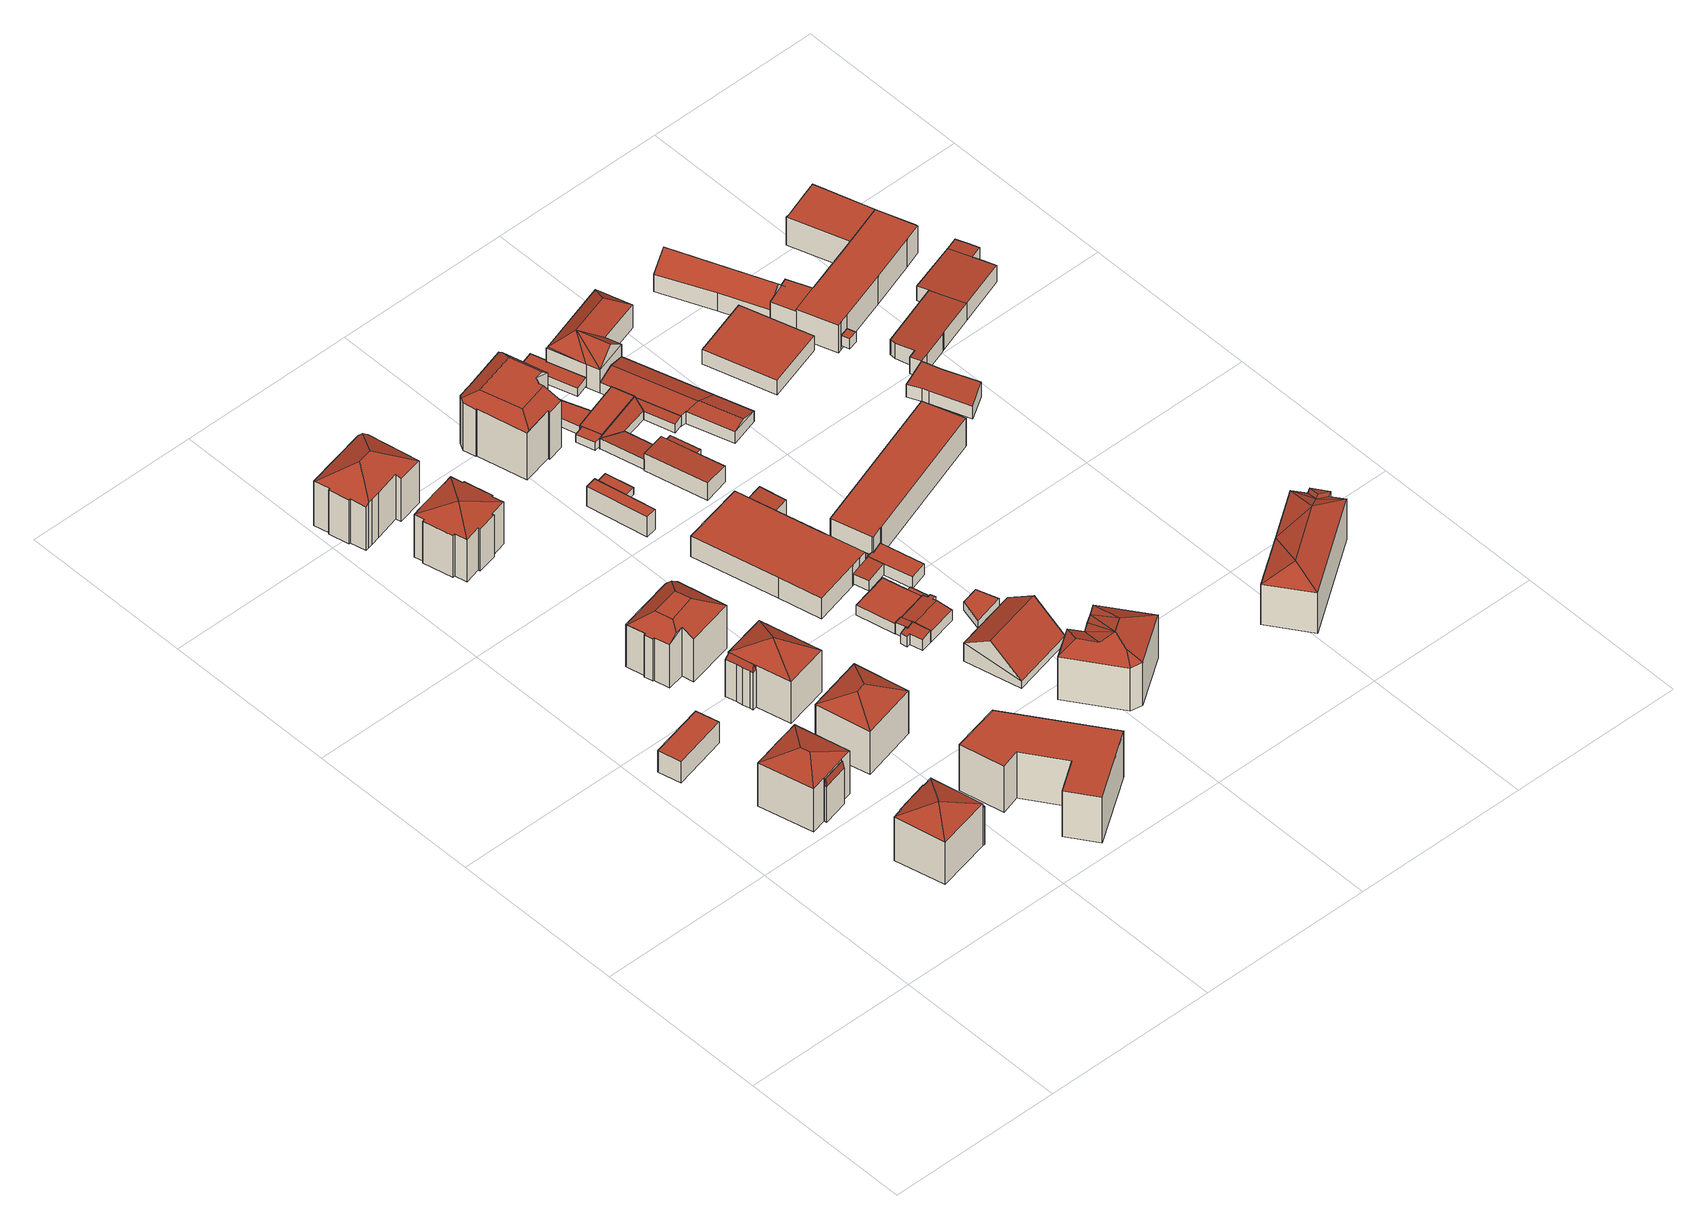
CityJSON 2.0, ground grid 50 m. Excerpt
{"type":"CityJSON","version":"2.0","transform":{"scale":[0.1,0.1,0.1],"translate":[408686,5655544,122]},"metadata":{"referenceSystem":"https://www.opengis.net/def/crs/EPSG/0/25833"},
"CityObjects":{
"building1":{"type":"Building","attributes":{"Dachtyp_tdc":"tdcPolyFlatRoof","Gemeindeschluessel":14612000,"Dachneigung":0,"QualitaetDacherkennung":39,"Geometrietyp2DReferenz":"3000","measuredHeight":6.95,"function":"31001_9998","roofType":"1000"},"geometry":[{"type":"Solid","lod":"2","boundaries":[[[[0,1,2,3]],[[1,4,5,2]],[[4,6,7,5]],[[6,0,3,7]],[[6,4,1,0]],[[3,2,5,7]]]],"semantics":{"surfaces":[{"type":"WallSurface"},{"type":"RoofSurface"},{"type":"GroundSurface"}],"values":[[0,0,0,0,1,2]]}}]},
"building2":{"type":"Building","attributes":{"Gemeindeschluessel":14612000,"Geometrietyp2DReferenz":"3000","function":"31001_9998","roofType":"9999"},"children":["building2-1","building2-2","building2-3"]},
"building2-1":{"type":"BuildingPart","attributes":{"Dachtyp_tdc":"tdcFreeFormRoof","Dachneigung":63.78,"QualitaetDacherkennung":25,"Geometrietyp2DReferenz":"3000","measuredHeight":13.05,"roofType":"5000"},"parents":["building2"],"geometry":[{"type":"MultiSurface","lod":"2","boundaries":[[[8,9,10,11]],[[9,12,13,10]],[[12,14,15,13]],[[16,14,12]],[[17,16,12,9]],[[17,9,8]],[[16,17,8,14]],[[11,10,13,15]]],"semantics":{"surfaces":[{"type":"WallSurface"},{"type":"RoofSurface"},{"type":"GroundSurface"}],"values":[0,0,0,1,1,1,1,2]}}]},
"building2-2":{"type":"BuildingPart","attributes":{"Dachtyp_tdc":"tdcFreeFormRoof","Dachneigung":18.36,"QualitaetDacherkennung":54,"Geometrietyp2DReferenz":"3000","measuredHeight":16.85,"roofType":"5000"},"parents":["building2"],"geometry":[{"type":"MultiSurface","lod":"2","boundaries":[[[18,15,14]],[[18,19,20,15]],[[19,21,22,20]],[[21,23,24,22]],[[23,25,24]],[[26,27,28,29]],[[27,30,31,28]],[[30,32,33,31]],[[32,34,11,33]],[[34,8,11]],[[30,27,26,23,21,35]],[[21,19,36,35]],[[19,18,34,32,36]],[[32,30,35,36]],[[15,20,22,24,29,28,31,33,11]]],"semantics":{"surfaces":[{"type":"WallSurface"},{"type":"RoofSurface"},{"type":"GroundSurface"}],"values":[0,0,0,0,0,0,0,0,0,0,1,1,1,1,2]}}]},
"building2-3":{"type":"BuildingPart","attributes":{"Dachtyp_tdc":"tdcFreeFormRoof","Dachneigung":80.46,"QualitaetDacherkennung":20,"Geometrietyp2DReferenz":"3000","measuredHeight":14.22,"roofType":"5000"},"parents":["building2"],"geometry":[{"type":"MultiSurface","lod":"2","boundaries":[[[37,38,39,40]],[[38,41,29,39]],[[41,42,29]],[[25,37,40,24]],[[42,41,38,43]],[[38,37,44,43]],[[37,25,44]],[[25,42,43,44]],[[40,39,29,24]]],"semantics":{"surfaces":[{"type":"WallSurface"},{"type":"RoofSurface"},{"type":"GroundSurface"}],"values":[0,0,0,0,1,1,1,1,2]}}]},
"building3":{"type":"Building","attributes":{"Gemeindeschluessel":14612000,"Geometrietyp2DReferenz":"3000","function":"31001_9998","roofType":"9999"},"children":["building3-1","building3-2"]},
"building3-1":{"type":"BuildingPart","attributes":{"Dachtyp_tdc":"tdcTentRoof","Dachneigung":21.28,"QualitaetDacherkennung":52,"Geometrietyp2DReferenz":"3000","measuredHeight":17.31,"roofType":"3500"},"parents":["building3"],"geometry":[{"type":"MultiSurface","lod":"2","boundaries":[[[45,46,47,48]],[[46,49,50,47]],[[49,51,52,50]],[[51,53,54,52]],[[53,55,56,54]],[[55,57,58,56]],[[57,59,60,61,58]],[[62,45,48,63,64]],[[45,62,65]],[[46,45,65]],[[57,55,53,51,49,46,65]],[[62,59,57,65]],[[48,47,50,52,54,56,58,61,63]]],"semantics":{"surfaces":[{"type":"WallSurface"},{"type":"RoofSurface"},{"type":"GroundSurface"}],"values":[0,0,0,0,0,0,0,0,1,1,1,1,2]}}]},
"building3-2":{"type":"BuildingPart","attributes":{"Dachtyp_tdc":"tdcFreeFormRoof","Dachneigung":69.74,"QualitaetDacherkennung":25,"Geometrietyp2DReferenz":"3000","measuredHeight":13.39,"roofType":"5000"},"parents":["building3"],"geometry":[{"type":"MultiSurface","lod":"2","boundaries":[[[60,66,67,61]],[[66,68,69,67]],[[68,64,63,69]],[[70,64,68]],[[71,70,68,66]],[[71,66,60]],[[70,71,60,64]],[[61,67,69,63]]],"semantics":{"surfaces":[{"type":"WallSurface"},{"type":"RoofSurface"},{"type":"GroundSurface"}],"values":[0,0,0,1,1,1,1,2]}}]},
"building4":{"type":"Building","attributes":{"Dachtyp_tdc":"tdcHipRoof","Gemeindeschluessel":14612000,"Dachneigung":21.81,"QualitaetDacherkennung":53,"Geometrietyp2DReferenz":"3000","measuredHeight":17.49,"function":"31001_9998","roofType":"3200"},"geometry":[{"type":"Solid","lod":"2","boundaries":[[[[72,73,74,75]],[[73,76,77,74]],[[76,78,79,77]],[[78,72,75,79]],[[76,73,80]],[[72,78,81]],[[73,72,81,80]],[[78,76,80,81]],[[75,74,77,79]]]],"semantics":{"surfaces":[{"type":"WallSurface"},{"type":"RoofSurface"},{"type":"GroundSurface"}],"values":[[0,0,0,0,1,1,1,1,2]]}}]},
"building5":{"type":"Building","attributes":{"Dachtyp_tdc":"tdcFreeFormRoof","Gemeindeschluessel":14612000,"Dachneigung":34.41,"QualitaetDacherkennung":47,"Geometrietyp2DReferenz":"3000","measuredHeight":17.8,"function":"31001_9998","roofType":"5000"},"geometry":[{"type":"Solid","lod":"2","boundaries":[[[[82,83,84,85]],[[83,86,87,84]],[[86,88,89,87]],[[88,90,91,89]],[[90,92,93,91]],[[92,94,95,93]],[[94,96,97,95]],[[96,98,99,97]],[[98,100,101,99]],[[100,102,103,101]],[[102,82,85,103]],[[98,96,94,104,105,106,107,102,100]],[[108,109,83,82,107,106]],[[88,86,109,108,110]],[[88,110,105,104,92,90]],[[105,110,108,106]],[[86,83,109]],[[94,92,104]],[[82,102,107]],[[85,84,87,89,91,93,95,97,99,101,103]]]],"semantics":{"surfaces":[{"type":"WallSurface"},{"type":"RoofSurface"},{"type":"GroundSurface"}],"values":[[0,0,0,0,0,0,0,0,0,0,0,1,1,1,1,1,0,0,0,2]]}}]},
"building6":{"type":"Building","attributes":{"Gemeindeschluessel":14612000,"Geometrietyp2DReferenz":"3000","function":"31001_9998","roofType":"9999"},"children":["building6-1","building6-2"]},
"building6-1":{"type":"BuildingPart","attributes":{"Dachtyp_tdc":"tdcTentRoof","Dachneigung":33.31,"QualitaetDacherkennung":48,"Geometrietyp2DReferenz":"3000","measuredHeight":18.09,"roofType":"3500"},"parents":["building6"],"geometry":[{"type":"MultiSurface","lod":"2","boundaries":[[[111,112,113,114]],[[112,115,116,113]],[[115,117,118,119,116]],[[120,111,114,121,122]],[[111,120,123]],[[124,111,123]],[[115,124,123]],[[120,117,115,123]],[[112,124,115]],[[111,124,112]],[[114,113,116,119,121]]],"semantics":{"surfaces":[{"type":"WallSurface"},{"type":"RoofSurface"},{"type":"GroundSurface"}],"values":[0,0,0,0,1,1,1,1,0,0,2]}}]},
"building6-2":{"type":"BuildingPart","attributes":{"Dachtyp_tdc":"tdcFreeFormRoof","Dachneigung":73.8,"QualitaetDacherkennung":50,"Geometrietyp2DReferenz":"3000","measuredHeight":14.42,"roofType":"5000"},"parents":["building6"],"geometry":[{"type":"MultiSurface","lod":"2","boundaries":[[[125,126,127,128]],[[126,129,130,127]],[[129,131,132,130]],[[131,122,121,132]],[[118,133,134,119]],[[133,125,128,134]],[[122,131,135]],[[131,129,126,125,133,136,135]],[[133,118,136]],[[118,122,135,136]],[[128,127,130,132,121,119,134]]],"semantics":{"surfaces":[{"type":"WallSurface"},{"type":"RoofSurface"},{"type":"GroundSurface"}],"values":[0,0,0,0,0,0,1,1,1,1,2]}}]},
"building7":{"type":"Building","attributes":{"Dachtyp_tdc":"tdcPolyFlatRoof","Gemeindeschluessel":14612000,"Dachneigung":0,"QualitaetDacherkennung":62,"Geometrietyp2DReferenz":"3000","measuredHeight":15.2,"function":"31001_9998","roofType":"1000"},"geometry":[{"type":"Solid","lod":"2","boundaries":[[[[137,138,139,140]],[[138,141,142,139]],[[141,143,144,142]],[[143,145,146,144]],[[145,147,148,146]],[[147,149,150,148]],[[149,151,152,150]],[[151,137,140,152]],[[151,149,147,145,143,141,138,137]],[[140,139,142,144,146,148,150,152]]]],"semantics":{"surfaces":[{"type":"WallSurface"},{"type":"RoofSurface"},{"type":"GroundSurface"}],"values":[[0,0,0,0,0,0,0,0,1,2]]}}]},
"building8":{"type":"Building","attributes":{"Dachtyp_tdc":"tdcFreeFormRoof","Gemeindeschluessel":14612000,"Dachneigung":27.76,"QualitaetDacherkennung":61,"Geometrietyp2DReferenz":"3000","measuredHeight":18.8,"function":"31001_9998","roofType":"5000"},"geometry":[{"type":"Solid","lod":"2","boundaries":[[[[153,154,155,156]],[[154,157,158,155]],[[157,159,160,158]],[[159,161,162,160]],[[161,163,164,162]],[[163,165,166,164]],[[165,167,168,166]],[[167,169,170,168]],[[169,171,172,170]],[[171,173,174,172]],[[173,175,176,174]],[[175,177,178,176]],[[177,179,180,178]],[[179,181,182,180]],[[181,153,156,182]],[[165,163,161,183,184]],[[181,179,177,175,185,186,154,153]],[[184,183,159,157,186,185]],[[169,167,165,184,185,175,173,171]],[[157,154,186]],[[161,159,183]],[[156,155,158,160,162,164,166,168,170,172,174,176,178,180,182]]]],"semantics":{"surfaces":[{"type":"WallSurface"},{"type":"RoofSurface"},{"type":"GroundSurface"}],"values":[[0,0,0,0,0,0,0,0,0,0,0,0,0,0,0,1,1,1,1,0,0,2]]}}]},
"building9":{"type":"Building","attributes":{"Gemeindeschluessel":14612000,"Geometrietyp2DReferenz":"3000","function":"31001_9998","roofType":"9999"},"children":["building9-1","building9-2"]},
"building9-1":{"type":"BuildingPart","attributes":{"Dachtyp_tdc":"tdcTentRoof","Dachneigung":17.32,"QualitaetDacherkennung":86,"Geometrietyp2DReferenz":"3000","measuredHeight":16.41,"roofType":"3500"},"parents":["building9"],"geometry":[{"type":"MultiSurface","lod":"2","boundaries":[[[187,188,189,190]],[[188,191,192,189]],[[191,193,194,192]],[[193,195,196,194]],[[195,197,198,196]],[[197,199,200,198]],[[199,201,202,200]],[[201,203,204,202]],[[203,205,206,204]],[[205,207,208,206]],[[207,209,210,208]],[[209,211,212,210]],[[211,213,214,212]],[[213,215,216,214]],[[215,217,218,216]],[[217,219,220,218]],[[219,221,222,223,220]],[[187,190,224]],[[199,197,195,193,191,188,225]],[[209,207,205,203,201,199,225]],[[219,217,215,213,211,209,225]],[[188,187,221,219,225]],[[189,192,194,196,198,200,202,204,206,208,210,212,214,216,218,220,223,190]]],"semantics":{"surfaces":[{"type":"WallSurface"},{"type":"RoofSurface"},{"type":"GroundSurface"}],"values":[0,0,0,0,0,0,0,0,0,0,0,0,0,0,0,0,0,0,1,1,1,1,2]}}]},
"building9-2":{"type":"BuildingPart","attributes":{"Dachtyp_tdc":"tdcPolyFlatRoof","Dachneigung":0,"QualitaetDacherkennung":4,"Geometrietyp2DReferenz":"3000","measuredHeight":12.7,"roofType":"1000"},"parents":["building9"],"geometry":[{"type":"MultiSurface","lod":"2","boundaries":[[[226,227,228,229]],[[227,224,190,228]],[[222,226,229,223]],[[222,224,227,226]],[[229,228,190,223]]],"semantics":{"surfaces":[{"type":"WallSurface"},{"type":"RoofSurface"},{"type":"GroundSurface"}],"values":[0,0,0,1,2]}}]},
"building10":{"type":"Building","attributes":{"Dachtyp_tdc":"tdcPolyFlatRoof","Gemeindeschluessel":14612000,"Dachneigung":10.37,"QualitaetDacherkennung":50,"Geometrietyp2DReferenz":"3000","measuredHeight":4.1,"function":"31001_9998","roofType":"2100"},"geometry":[{"type":"Solid","lod":"2","boundaries":[[[[230,231,232,233]],[[231,234,235,232]],[[234,236,237,235]],[[236,238,239,237]],[[238,240,241,239]],[[240,242,243,241]],[[242,244,245,243]],[[244,230,233,245]],[[244,242,240,238,236,234,231,230]],[[233,232,235,237,239,241,243,245]]]],"semantics":{"surfaces":[{"type":"WallSurface"},{"type":"RoofSurface"},{"type":"GroundSurface"}],"values":[[0,0,0,0,0,0,0,0,1,2]]}}]},
"building11":{"type":"Building","attributes":{"Dachtyp_tdc":"tdcPolyFlatRoof","Gemeindeschluessel":14612000,"Dachneigung":0,"QualitaetDacherkennung":2,"Geometrietyp2DReferenz":"3000","measuredHeight":6.57,"function":"31001_9998","roofType":"1000"},"geometry":[{"type":"Solid","lod":"2","boundaries":[[[[246,247,248,249]],[[247,250,251,248]],[[250,252,253,251]],[[252,246,249,253]],[[252,250,247,246]],[[249,248,251,253]]]],"semantics":{"surfaces":[{"type":"WallSurface"},{"type":"RoofSurface"},{"type":"GroundSurface"}],"values":[[0,0,0,0,1,2]]}}]},
"building12":{"type":"Building","attributes":{"Gemeindeschluessel":14612000,"Geometrietyp2DReferenz":"3000","function":"31001_9998","roofType":"9999"},"children":["building12-1","building12-2"]},
"building12-1":{"type":"BuildingPart","attributes":{"Dachtyp_tdc":"tdcPolyFlatRoof","Dachneigung":3,"QualitaetDacherkennung":71,"Geometrietyp2DReferenz":"3000","measuredHeight":3.88,"roofType":"2100"},"parents":["building12"],"geometry":[{"type":"MultiSurface","lod":"2","boundaries":[[[254,255,239,241]],[[255,256,237,239]],[[256,257,258,237]],[[257,259,260,261,258]],[[257,256,255,254,262,259]],[[261,241,239,237,258]]],"semantics":{"surfaces":[{"type":"WallSurface"},{"type":"RoofSurface"},{"type":"GroundSurface"}],"values":[0,0,0,0,1,2]}}]},
"building12-2":{"type":"BuildingPart","attributes":{"Dachtyp_tdc":"tdcGableRoof","Dachneigung":10.23,"QualitaetDacherkennung":76,"Geometrietyp2DReferenz":"3000","measuredHeight":4.26,"roofType":"3100"},"parents":["building12"],"geometry":[{"type":"MultiSurface","lod":"2","boundaries":[[[263,240,254,241,264]],[[260,265,266,261]],[[265,267,268,266]],[[267,269,270,268]],[[269,271,272,270]],[[271,273,274,272]],[[273,275,276,274]],[[275,277,278,276]],[[277,279,243,278]],[[279,263,264,243]],[[275,273,271,269,267,265,260,262,240,263]],[[263,279,277,275]],[[264,241,261,266,268,270,272,274,276,278,243]]],"semantics":{"surfaces":[{"type":"WallSurface"},{"type":"RoofSurface"},{"type":"GroundSurface"}],"values":[0,0,0,0,0,0,0,0,0,0,1,1,2]}}]},
"building13":{"type":"Building","attributes":{"Gemeindeschluessel":14612000,"Geometrietyp2DReferenz":"3000","function":"31001_9998","roofType":"9999"},"children":["building13-1","building13-2"]},
"building13-1":{"type":"BuildingPart","attributes":{"Dachtyp_tdc":"tdcFreeFormRoof","Dachneigung":60.36,"QualitaetDacherkennung":41,"Geometrietyp2DReferenz":"3000","measuredHeight":3.94,"roofType":"5000"},"parents":["building13"],"geometry":[{"type":"MultiSurface","lod":"2","boundaries":[[[280,281,282,283]],[[281,284,285,282]],[[284,286,287,285]],[[286,288,289,287]],[[290,280,283,291]],[[292,284,281]],[[293,292,281,280]],[[293,280,290]],[[290,288,294,284,292,293]],[[284,294,286]],[[286,294,288]],[[283,282,285,287,289,291]]],"semantics":{"surfaces":[{"type":"WallSurface"},{"type":"RoofSurface"},{"type":"GroundSurface"}],"values":[0,0,0,0,0,1,1,1,1,0,0,2]}}]},
"building13-2":{"type":"BuildingPart","attributes":{"Dachtyp_tdc":"tdcPolyFlatRoof","Dachneigung":0,"QualitaetDacherkennung":65,"Geometrietyp2DReferenz":"3000","measuredHeight":3.19,"roofType":"1000"},"parents":["building13"],"geometry":[{"type":"MultiSurface","lod":"2","boundaries":[[[295,296,290,291,297]],[[298,299,300,289,288]],[[299,301,302,300]],[[301,295,297,302]],[[301,299,298,296,295]],[[297,291,289,300,302]]],"semantics":{"surfaces":[{"type":"WallSurface"},{"type":"RoofSurface"},{"type":"GroundSurface"}],"values":[0,0,0,0,1,2]}}]},
"building14":{"type":"Building","attributes":{"Dachtyp_tdc":"tdcPolyFlatRoof","Gemeindeschluessel":14612000,"Dachneigung":3.07,"QualitaetDacherkennung":88,"Geometrietyp2DReferenz":"3000","measuredHeight":2.27,"function":"31001_9998","roofType":"2100"},"geometry":[{"type":"Solid","lod":"2","boundaries":[[[[303,304,305,306]],[[304,307,308,305]],[[307,309,310,308]],[[309,303,306,310]],[[309,307,304,303]],[[306,305,308,310]]]],"semantics":{"surfaces":[{"type":"WallSurface"},{"type":"RoofSurface"},{"type":"GroundSurface"}],"values":[[0,0,0,0,1,2]]}}]},
"building15":{"type":"Building","attributes":{"Gemeindeschluessel":14612000,"Geometrietyp2DReferenz":"3000","function":"31001_2000","roofType":"9999"},"children":["building15-1","building15-2"]},
"building15-1":{"type":"BuildingPart","attributes":{"Dachtyp_tdc":"tdcPolyFlatRoof","Dachneigung":0,"QualitaetDacherkennung":41,"Geometrietyp2DReferenz":"3000","measuredHeight":6.81,"roofType":"1000"},"parents":["building15"],"geometry":[{"type":"MultiSurface","lod":"2","boundaries":[[[311,312,313,314]],[[312,315,316,313]],[[315,317,318,316]],[[317,319,320,321,318]],[[322,323,324,325,326]],[[323,327,328,324]],[[327,329,330,328]],[[329,311,314,330]],[[329,327,323,322,319,317,315,312,311]],[[314,313,316,318,321,325,324,328,330]]],"semantics":{"surfaces":[{"type":"WallSurface"},{"type":"RoofSurface"},{"type":"GroundSurface"}],"values":[0,0,0,0,0,0,0,0,1,2]}}]},
"building15-2":{"type":"BuildingPart","attributes":{"Dachtyp_tdc":"tdcPolyFlatRoof","Dachneigung":0,"QualitaetDacherkennung":66,"Geometrietyp2DReferenz":"3000","measuredHeight":3.45,"roofType":"1000"},"parents":["building15"],"geometry":[{"type":"MultiSurface","lod":"2","boundaries":[[[331,332,333,334]],[[332,335,336,333]],[[335,337,338,336]],[[337,326,325,338]],[[320,331,334,321]],[[320,326,337,335,332,331]],[[334,333,336,338,325,321]]],"semantics":{"surfaces":[{"type":"WallSurface"},{"type":"RoofSurface"},{"type":"GroundSurface"}],"values":[0,0,0,0,0,1,2]}}]},
"building16":{"type":"Building","attributes":{"Dachtyp_tdc":"tdcGableRoof","Gemeindeschluessel":14612000,"Dachneigung":43.21,"QualitaetDacherkennung":5,"Geometrietyp2DReferenz":"3000","measuredHeight":10.76,"function":"31001_9998","roofType":"3100"},"geometry":[{"type":"Solid","lod":"2","boundaries":[[[[339,340,341,342]],[[340,343,344,341]],[[343,345,346,344]],[[345,339,342,346]],[[343,340,347]],[[339,345,348]],[[340,339,348,347]],[[345,343,347,348]],[[342,341,344,346]]]],"semantics":{"surfaces":[{"type":"WallSurface"},{"type":"RoofSurface"},{"type":"GroundSurface"}],"values":[[0,0,0,0,0,0,1,1,2]]}}]},
"building17":{"type":"Building","attributes":{"Dachtyp_tdc":"tdcFreeFormRoof","Gemeindeschluessel":14612000,"Dachneigung":23.75,"QualitaetDacherkennung":24,"Geometrietyp2DReferenz":"3000","measuredHeight":17.68,"function":"31001_9998","roofType":"5000"},"geometry":[{"type":"Solid","lod":"2","boundaries":[[[[349,350,351,352]],[[350,353,354,351]],[[353,355,356,354]],[[355,357,358,356]],[[357,359,360,358]],[[359,361,362,360]],[[361,363,364,362]],[[363,365,366,364]],[[365,349,352,366]],[[367,365,363]],[[361,367,363]],[[361,368,367]],[[359,368,361]],[[357,368,359]],[[368,357,369]],[[370,369,357,355]],[[370,355,353]],[[371,368,369,370,353,350]],[[371,350,349]],[[367,368,371,349,365]],[[352,351,354,356,358,360,362,364,366]]]],"semantics":{"surfaces":[{"type":"WallSurface"},{"type":"RoofSurface"},{"type":"GroundSurface"}],"values":[[0,0,0,0,0,0,0,0,0,1,1,1,1,1,1,1,1,1,1,1,2]]}}]},
"building18":{"type":"Building","attributes":{"Dachtyp_tdc":"tdcFreeFormRoof","Gemeindeschluessel":14612000,"Dachneigung":0.085,"QualitaetDacherkennung":38,"Geometrietyp2DReferenz":"3000","measuredHeight":17.8,"function":"31001_9998","roofType":"5000"},"geometry":[{"type":"Solid","lod":"2","boundaries":[[[[372,373,374,375]],[[373,376,377,374]],[[376,378,379,377]],[[378,380,381,379]],[[380,382,383,381]],[[382,384,385,383]],[[384,386,387,385]],[[386,388,389,387]],[[388,390,391,389]],[[390,392,393,391]],[[392,394,395,393]],[[394,396,397,395]],[[396,398,399,397]],[[398,400,401,399]],[[400,372,375,401]],[[380,378,402,403,404,382]],[[404,403,405,406,390,388,386,384]],[[400,398,396,394,392,406,405,407,408]],[[409,372,408,407]],[[376,373,409,407,405,403,402]],[[373,372,409]],[[378,376,402]],[[384,382,404]],[[372,400,408]],[[392,390,406]],[[375,374,377,379,381,383,385,387,389,391,393,395,397,399,401]]]],"semantics":{"surfaces":[{"type":"WallSurface"},{"type":"RoofSurface"},{"type":"GroundSurface"}],"values":[[0,0,0,0,0,0,0,0,0,0,0,0,0,0,0,1,1,1,1,1,0,0,0,0,0,2]]}}]},
"building19":{"type":"Building","attributes":{"Gemeindeschluessel":14612000,"Geometrietyp2DReferenz":"3000","function":"31001_9998","roofType":"9999"},"children":["building19-1","building19-2"]},
"building19-1":{"type":"BuildingPart","attributes":{"Dachtyp_tdc":"tdcPolyFlatRoof","Dachneigung":0,"QualitaetDacherkennung":73,"Geometrietyp2DReferenz":"3000","measuredHeight":3.76,"roofType":"1000"},"parents":["building19"],"geometry":[{"type":"MultiSurface","lod":"2","boundaries":[[[410,411,412,413]],[[411,414,415,416,412]],[[417,418,419,420,421]],[[418,422,423,419]],[[422,424,425,423]],[[424,426,427,425]],[[426,428,429,427]],[[428,410,413,429]],[[428,426,424,422,418,417,414,411,410]],[[413,412,416,420,419,423,425,427,429]]],"semantics":{"surfaces":[{"type":"WallSurface"},{"type":"RoofSurface"},{"type":"GroundSurface"}],"values":[0,0,0,0,0,0,0,0,1,2]}}]},
"building19-2":{"type":"BuildingPart","attributes":{"Dachtyp_tdc":"tdcPolyFlatRoof","Dachneigung":4.53,"QualitaetDacherkennung":80,"Geometrietyp2DReferenz":"3000","measuredHeight":3.69,"roofType":"2100"},"parents":["building19"],"geometry":[{"type":"MultiSurface","lod":"2","boundaries":[[[430,431,432,433]],[[431,421,420,432]],[[415,434,412,416]],[[434,435,436,412]],[[435,437,438,436]],[[437,430,433,438]],[[437,435,434,415,421,431,430]],[[433,432,420,416,412,436,438]]],"semantics":{"surfaces":[{"type":"WallSurface"},{"type":"RoofSurface"},{"type":"GroundSurface"}],"values":[0,0,0,0,0,0,1,2]}}]},
"building20":{"type":"Building","attributes":{"Dachtyp_tdc":"tdcPolyFlatRoof","Gemeindeschluessel":14612000,"Dachneigung":0,"QualitaetDacherkennung":70,"Geometrietyp2DReferenz":"3000","measuredHeight":2.62,"function":"31001_9998","roofType":"1000"},"geometry":[{"type":"Solid","lod":"2","boundaries":[[[[439,440,441,442]],[[440,443,444,441]],[[443,445,446,444]],[[445,439,442,446]],[[445,443,440,439]],[[442,441,444,446]]]],"semantics":{"surfaces":[{"type":"WallSurface"},{"type":"RoofSurface"},{"type":"GroundSurface"}],"values":[[0,0,0,0,1,2]]}}]},
"building21":{"type":"Building","attributes":{"Dachtyp_tdc":"tdcPolyFlatRoof","Gemeindeschluessel":14612000,"Dachneigung":3.04,"QualitaetDacherkennung":77,"Geometrietyp2DReferenz":"3000","measuredHeight":5.15,"function":"31001_2000","roofType":"2100"},"geometry":[{"type":"Solid","lod":"2","boundaries":[[[[447,448,449,450]],[[448,451,452,449]],[[451,453,454,452]],[[453,447,450,454]],[[453,451,448,447]],[[450,449,452,454]]]],"semantics":{"surfaces":[{"type":"WallSurface"},{"type":"RoofSurface"},{"type":"GroundSurface"}],"values":[[0,0,0,0,1,2]]}}]},
"building22":{"type":"Building","attributes":{"Dachtyp_tdc":"tdcPolyFlatRoof","Gemeindeschluessel":14612000,"Dachneigung":0,"QualitaetDacherkennung":80,"Geometrietyp2DReferenz":"3000","measuredHeight":2.57,"function":"31001_2000","roofType":"1000"},"geometry":[{"type":"Solid","lod":"2","boundaries":[[[[455,456,457,458]],[[456,459,460,457]],[[459,461,462,460]],[[461,463,464,462]],[[463,455,458,464]],[[463,461,459,456,455]],[[458,457,460,462,464]]]],"semantics":{"surfaces":[{"type":"WallSurface"},{"type":"RoofSurface"},{"type":"GroundSurface"}],"values":[[0,0,0,0,0,1,2]]}}]},
"building23":{"type":"Building","attributes":{"Dachtyp_tdc":"tdcPolyFlatRoof","Gemeindeschluessel":14612000,"Dachneigung":7.17,"QualitaetDacherkennung":84,"Geometrietyp2DReferenz":"3000","measuredHeight":3.4,"function":"31001_2000","roofType":"2100"},"geometry":[{"type":"Solid","lod":"2","boundaries":[[[[465,466,467,468]],[[466,469,470,467]],[[469,471,472,470]],[[471,465,468,472]],[[471,469,466,465]],[[468,467,470,472]]]],"semantics":{"surfaces":[{"type":"WallSurface"},{"type":"RoofSurface"},{"type":"GroundSurface"}],"values":[[0,0,0,0,1,2]]}}]},
"building24":{"type":"Building","attributes":{"Gemeindeschluessel":14612000,"Geometrietyp2DReferenz":"3000","function":"31001_2000","roofType":"9999"},"children":["building24-1","building24-2"]},
"building24-1":{"type":"BuildingPart","attributes":{"Dachtyp_tdc":"tdcPolyFlatRoof","Dachneigung":3.48,"QualitaetDacherkennung":75,"Geometrietyp2DReferenz":"3000","measuredHeight":2.55,"roofType":"2100"},"parents":["building24"],"geometry":[{"type":"MultiSurface","lod":"2","boundaries":[[[473,474,475,476]],[[477,478,479,480]],[[478,473,476,479]],[[478,477,474,473]],[[476,475,480,479]]],"semantics":{"surfaces":[{"type":"WallSurface"},{"type":"RoofSurface"},{"type":"GroundSurface"}],"values":[0,0,0,1,2]}}]},
"building24-2":{"type":"BuildingPart","attributes":{"Dachtyp_tdc":"tdcPolyFlatRoof","Dachneigung":3.14,"QualitaetDacherkennung":87,"Geometrietyp2DReferenz":"3000","measuredHeight":5.71,"roofType":"2100"},"parents":["building24"],"geometry":[{"type":"MultiSurface","lod":"2","boundaries":[[[481,482,483,484]],[[482,485,486,483]],[[485,487,488,486]],[[487,489,477,480,488]],[[490,481,484,475,474]],[[490,489,487,485,482,481]],[[484,483,486,488,480,475]]],"semantics":{"surfaces":[{"type":"WallSurface"},{"type":"RoofSurface"},{"type":"GroundSurface"}],"values":[0,0,0,0,0,1,2]}}]},
"building25":{"type":"Building","attributes":{"Dachtyp_tdc":"tdcPolyFlatRoof","Gemeindeschluessel":14612000,"Dachneigung":0,"QualitaetDacherkennung":45,"Geometrietyp2DReferenz":"3000","measuredHeight":2.76,"function":"31001_2000","roofType":"1000"},"geometry":[{"type":"Solid","lod":"2","boundaries":[[[[491,492,493,494]],[[492,495,496,493]],[[495,497,498,496]],[[497,499,500,498]],[[499,501,502,500]],[[501,491,494,502]],[[501,499,497,495,492,491]],[[494,493,496,498,500,502]]]],"semantics":{"surfaces":[{"type":"WallSurface"},{"type":"RoofSurface"},{"type":"GroundSurface"}],"values":[[0,0,0,0,0,0,1,2]]}}]},
"building26":{"type":"Building","attributes":{"Dachtyp_tdc":"tdcPolyFlatRoof","Gemeindeschluessel":14612000,"Dachneigung":6.02,"QualitaetDacherkennung":73,"Geometrietyp2DReferenz":"3000","measuredHeight":3.3,"function":"31001_2000","roofType":"2100"},"geometry":[{"type":"Solid","lod":"2","boundaries":[[[[503,504,505,506]],[[504,507,508,505]],[[507,509,510,508]],[[509,511,512,510]],[[511,503,506,512]],[[511,509,507,504,503]],[[506,505,508,510,512]]]],"semantics":{"surfaces":[{"type":"WallSurface"},{"type":"RoofSurface"},{"type":"GroundSurface"}],"values":[[0,0,0,0,0,1,2]]}}]},
"building27":{"type":"Building","attributes":{"Dachtyp_tdc":"tdcPolyFlatRoof","Gemeindeschluessel":14612000,"Dachneigung":0,"QualitaetDacherkennung":85,"Geometrietyp2DReferenz":"3000","measuredHeight":3.33,"function":"31001_2000","roofType":"1000"},"geometry":[{"type":"Solid","lod":"2","boundaries":[[[[513,514,515,505]],[[514,516,517,515]],[[516,518,519,517]],[[518,520,521,519]],[[520,522,508,521]],[[522,513,505,508]],[[522,520,518,516,514,513]],[[505,515,517,519,521,508]]]],"semantics":{"surfaces":[{"type":"WallSurface"},{"type":"RoofSurface"},{"type":"GroundSurface"}],"values":[[0,0,0,0,0,0,1,2]]}}]},
"building28":{"type":"Building","attributes":{"Dachtyp_tdc":"tdcPolyFlatRoof","Gemeindeschluessel":14612000,"Dachneigung":0,"QualitaetDacherkennung":82,"Geometrietyp2DReferenz":"3000","measuredHeight":2.68,"function":"31001_2000","roofType":"1000"},"geometry":[{"type":"Solid","lod":"2","boundaries":[[[[523,524,525,526]],[[524,527,528,525]],[[527,529,530,528]],[[529,531,532,530]],[[531,533,534,532]],[[533,523,526,534]],[[533,531,529,527,524,523]],[[526,525,528,530,532,534]]]],"semantics":{"surfaces":[{"type":"WallSurface"},{"type":"RoofSurface"},{"type":"GroundSurface"}],"values":[[0,0,0,0,0,0,1,2]]}}]},
"building29":{"type":"Building","attributes":{"Dachtyp_tdc":"tdcPolyFlatRoof","Gemeindeschluessel":14612000,"Dachneigung":6.74,"QualitaetDacherkennung":83,"Geometrietyp2DReferenz":"3000","measuredHeight":3.18,"function":"31001_2000","roofType":"2100"},"geometry":[{"type":"Solid","lod":"2","boundaries":[[[[535,536,537,538]],[[536,539,510,537]],[[539,540,508,510]],[[540,535,538,508]],[[540,539,536,535]],[[538,537,510,508]]]],"semantics":{"surfaces":[{"type":"WallSurface"},{"type":"RoofSurface"},{"type":"GroundSurface"}],"values":[[0,0,0,0,1,2]]}}]},
"building30":{"type":"Building","attributes":{"Dachtyp_tdc":"tdcPolyFlatRoof","Gemeindeschluessel":14612000,"Dachneigung":0,"QualitaetDacherkennung":84,"Geometrietyp2DReferenz":"3000","measuredHeight":9.35,"function":"31001_2000","roofType":"1000"},"geometry":[{"type":"Solid","lod":"2","boundaries":[[[[541,542,543,544]],[[542,545,546,543]],[[545,547,548,546]],[[547,549,550,548]],[[549,551,552,550]],[[551,553,554,552]],[[553,555,556,554]],[[555,557,558,556]],[[557,559,560,558]],[[559,541,544,560]],[[559,557,555,553,551,549,547,545,542,541]],[[544,543,546,548,550,552,554,556,558,560]]]],"semantics":{"surfaces":[{"type":"WallSurface"},{"type":"RoofSurface"},{"type":"GroundSurface"}],"values":[[0,0,0,0,0,0,0,0,0,0,1,2]]}}]},
"building31":{"type":"Building","attributes":{"Gemeindeschluessel":14612000,"Geometrietyp2DReferenz":"3000","function":"31001_2000","roofType":"9999"},"children":["building31-1","building31-2"]},
"building31-1":{"type":"BuildingPart","attributes":{"Dachtyp_tdc":"tdcGableRoof","Dachneigung":14.57,"QualitaetDacherkennung":93,"Geometrietyp2DReferenz":"3000","measuredHeight":4.84,"roofType":"3100"},"parents":["building31"],"geometry":[{"type":"MultiSurface","lod":"2","boundaries":[[[540,561,562,563]],[[561,564,565,562]],[[564,566,567,565]],[[566,568,569,567]],[[570,535,571,572]],[[535,540,563,571]],[[573,568,566,564]],[[564,561,540,535,570,574,575,573]],[[563,562,565,567,569,576,572,571]]],"semantics":{"surfaces":[{"type":"WallSurface"},{"type":"RoofSurface"},{"type":"GroundSurface"}],"values":[0,0,0,0,0,0,1,1,2]}}]},
"building31-2":{"type":"BuildingPart","attributes":{"Dachtyp_tdc":"tdcGableRoof","Dachneigung":14.7,"QualitaetDacherkennung":96,"Geometrietyp2DReferenz":"3000","measuredHeight":4.8,"roofType":"3100"},"parents":["building31"],"geometry":[{"type":"MultiSurface","lod":"2","boundaries":[[[568,577,578,569]],[[577,579,580,578]],[[579,581,570,572,580]],[[579,577,582]],[[577,568,583,582]],[[581,579,582,583,584,575]],[[569,578,580,572,576]]],"semantics":{"surfaces":[{"type":"WallSurface"},{"type":"RoofSurface"},{"type":"GroundSurface"}],"values":[0,0,0,0,1,1,2]}}]},
"building32":{"type":"Building","attributes":{"Dachtyp_tdc":"tdcFreeFormRoof","Gemeindeschluessel":14612000,"Dachneigung":39.62,"QualitaetDacherkennung":78,"Geometrietyp2DReferenz":"3000","measuredHeight":11.96,"function":"31001_9998","roofType":"5000"},"geometry":[{"type":"Solid","lod":"2","boundaries":[[[[585,586,587,588]],[[586,589,590,587]],[[589,591,592,590]],[[591,593,594,592]],[[593,595,596,594]],[[595,597,598,596]],[[597,599,600,598]],[[599,585,588,600]],[[601,599,597]],[[602,601,597,595]],[[603,602,595,593]],[[603,593,591]],[[604,602,603,591,589]],[[604,589,586]],[[602,585,599]],[[604,585,602]],[[585,604,586]],[[601,602,599]],[[588,587,590,592,594,596,598,600]]]],"semantics":{"surfaces":[{"type":"WallSurface"},{"type":"RoofSurface"},{"type":"GroundSurface"}],"values":[[0,0,0,0,0,0,0,0,0,1,1,1,1,1,1,1,1,1,2]]}}]},
"building33":{"type":"Building","attributes":{"Dachtyp_tdc":"tdcFreeFormRoof","Gemeindeschluessel":14612000,"Dachneigung":22.22,"QualitaetDacherkennung":78,"Geometrietyp2DReferenz":"3000","measuredHeight":16.23,"function":"31001_9998","roofType":"5000"},"geometry":[{"type":"Solid","lod":"2","boundaries":[[[[605,606,607,608]],[[606,609,610,607]],[[609,611,612,610]],[[611,613,614,612]],[[613,615,616,614]],[[615,617,618,616]],[[617,619,620,618]],[[619,621,622,620]],[[621,605,608,622]],[[623,624,621,619]],[[625,619,617]],[[625,623,619]],[[623,625,609]],[[611,609,625]],[[626,625,617,615]],[[626,615,613]],[[625,626,613,611]],[[606,623,609]],[[606,624,623]],[[624,606,605]],[[624,605,621]],[[608,607,610,612,614,616,618,620,622]]]],"semantics":{"surfaces":[{"type":"WallSurface"},{"type":"RoofSurface"},{"type":"GroundSurface"}],"values":[[0,0,0,0,0,0,0,0,0,1,1,1,1,1,1,1,1,1,1,1,1,2]]}}]},
"building34":{"type":"Building","attributes":{"Dachtyp_tdc":"tdcPolyFlatRoof","Gemeindeschluessel":14612000,"Dachneigung":0,"QualitaetDacherkennung":79,"Geometrietyp2DReferenz":"3000","measuredHeight":4.82,"function":"31001_2000","roofType":"1000"},"geometry":[{"type":"Solid","lod":"2","boundaries":[[[[627,628,629,630]],[[628,631,632,629]],[[631,633,634,632]],[[633,627,630,634]],[[633,631,628,627]],[[630,629,632,634]]]],"semantics":{"surfaces":[{"type":"WallSurface"},{"type":"RoofSurface"},{"type":"GroundSurface"}],"values":[[0,0,0,0,1,2]]}}]},
"building35":{"type":"Building","attributes":{"Dachtyp_tdc":"tdcPolyFlatRoof","Gemeindeschluessel":14612000,"Dachneigung":6.36,"QualitaetDacherkennung":86,"Geometrietyp2DReferenz":"3000","measuredHeight":5.04,"function":"31001_2000","roofType":"2100"},"geometry":[{"type":"Solid","lod":"2","boundaries":[[[[635,636,637,638]],[[636,639,640,637]],[[639,641,642,640]],[[641,643,644,642]],[[643,645,646,644]],[[645,647,648,646]],[[647,635,638,648]],[[647,645,643,641,639,636,635]],[[638,637,640,642,644,646,648]]]],"semantics":{"surfaces":[{"type":"WallSurface"},{"type":"RoofSurface"},{"type":"GroundSurface"}],"values":[[0,0,0,0,0,0,0,1,2]]}}]},
"building36":{"type":"Building","attributes":{"Dachtyp_tdc":"tdcFreeFormRoof","Gemeindeschluessel":14612000,"Dachneigung":47.75,"QualitaetDacherkennung":69,"Geometrietyp2DReferenz":"3000","measuredHeight":10.79,"function":"31001_2000","roofType":"5000"},"geometry":[{"type":"Solid","lod":"2","boundaries":[[[[649,650,651,652]],[[650,653,654,651]],[[653,655,656,654]],[[655,657,658,656]],[[657,649,652,658]],[[659,653,650,660]],[[657,655,659,660,649]],[[655,653,659]],[[650,649,660]],[[652,651,654,656,658]]]],"semantics":{"surfaces":[{"type":"WallSurface"},{"type":"RoofSurface"},{"type":"GroundSurface"}],"values":[[0,0,0,0,0,1,1,0,0,2]]}}]},
"building37":{"type":"Building","attributes":{"Dachtyp_tdc":"tdcPolyFlatRoof","Gemeindeschluessel":14612000,"Dachneigung":0,"QualitaetDacherkennung":45,"Geometrietyp2DReferenz":"3000","measuredHeight":3.35,"function":"31001_2000","roofType":"1000"},"geometry":[{"type":"Solid","lod":"2","boundaries":[[[[661,662,663,664]],[[662,665,666,663]],[[665,667,668,666]],[[667,661,664,668]],[[667,665,662,661]],[[664,663,666,668]]]],"semantics":{"surfaces":[{"type":"WallSurface"},{"type":"RoofSurface"},{"type":"GroundSurface"}],"values":[[0,0,0,0,1,2]]}}]},
"building38":{"type":"Building","attributes":{"Gemeindeschluessel":14612000,"Geometrietyp2DReferenz":"3000","function":"31001_2000","roofType":"9999"},"children":["building38-1","building38-2"]},
"building38-1":{"type":"BuildingPart","attributes":{"Dachtyp_tdc":"tdcPolyFlatRoof","Dachneigung":0,"QualitaetDacherkennung":58,"Geometrietyp2DReferenz":"3000","measuredHeight":8.48,"roofType":"1000"},"parents":["building38"],"geometry":[{"type":"MultiSurface","lod":"2","boundaries":[[[669,670,671,672]],[[670,673,674,671]],[[675,669,672,676]],[[675,673,670,669]],[[672,671,674,676]]],"semantics":{"surfaces":[{"type":"WallSurface"},{"type":"RoofSurface"},{"type":"GroundSurface"}],"values":[0,0,0,1,2]}}]},
"building38-2":{"type":"BuildingPart","attributes":{"Dachtyp_tdc":"tdcPolyFlatRoof","Dachneigung":0,"QualitaetDacherkennung":82,"Geometrietyp2DReferenz":"3000","measuredHeight":9.08,"roofType":"1000"},"parents":["building38"],"geometry":[{"type":"MultiSurface","lod":"2","boundaries":[[[677,678,679,674,673]],[[678,680,681,679]],[[680,682,683,681]],[[682,684,685,683]],[[684,686,687,685]],[[686,688,689,687]],[[688,690,691,689]],[[690,692,693,691]],[[692,694,695,693]],[[694,696,697,695]],[[696,698,675,676,697]],[[696,694,692,690,688,686,684,682,680,678,677,698]],[[676,674,679,681,683,685,687,689,691,693,695,697]]],"semantics":{"surfaces":[{"type":"WallSurface"},{"type":"RoofSurface"},{"type":"GroundSurface"}],"values":[0,0,0,0,0,0,0,0,0,0,0,1,2]}}]},
"building39":{"type":"Building","attributes":{"Gemeindeschluessel":14612000,"Geometrietyp2DReferenz":"3000","function":"31001_2000","roofType":"9999"},"children":["building39-1","building39-2","building39-3"]},
"building39-1":{"type":"BuildingPart","attributes":{"Dachtyp_tdc":"tdcPolyFlatRoof","Dachneigung":3.53,"QualitaetDacherkennung":68,"Geometrietyp2DReferenz":"3000","measuredHeight":5.19,"roofType":"2100"},"parents":["building39"],"geometry":[{"type":"MultiSurface","lod":"2","boundaries":[[[699,700,701,702]],[[699,703,704,700]],[[703,705,706,704]],[[705,707,708,706]],[[705,703,699,702,707]],[[708,701,700,704,706]]],"semantics":{"surfaces":[{"type":"WallSurface"},{"type":"RoofSurface"},{"type":"GroundSurface"}],"values":[0,0,0,0,1,2]}}]},
"building39-2":{"type":"BuildingPart","attributes":{"Dachtyp_tdc":"tdcPolyFlatRoof","Dachneigung":4.58,"QualitaetDacherkennung":78,"Geometrietyp2DReferenz":"3000","measuredHeight":5.7,"roofType":"2100"},"parents":["building39"],"geometry":[{"type":"MultiSurface","lod":"2","boundaries":[[[709,710,711,712]],[[710,713,714,711]],[[715,716,717,718,719]],[[716,720,721,717]],[[720,722,723,721]],[[722,641,724,723]],[[641,725,726,724]],[[725,727,728,726]],[[727,729,730,728]],[[729,709,712,730]],[[729,727,725,641,722,720,716,715,731,713,710,709]],[[712,711,714,718,717,721,723,724,726,728,730]]],"semantics":{"surfaces":[{"type":"WallSurface"},{"type":"RoofSurface"},{"type":"GroundSurface"}],"values":[0,0,0,0,0,0,0,0,0,0,1,2]}}]},
"building39-3":{"type":"BuildingPart","attributes":{"Dachtyp_tdc":"tdcPolyFlatRoof","Dachneigung":3.69,"QualitaetDacherkennung":89,"Geometrietyp2DReferenz":"3000","measuredHeight":5.62,"roofType":"2100"},"parents":["building39"],"geometry":[{"type":"MultiSurface","lod":"2","boundaries":[[[707,732,733,708]],[[732,734,735,733]],[[734,719,718,735]],[[736,737,738,714,713]],[[737,702,701,738]],[[737,736,731,719,734,732,707,702]],[[701,708,733,735,718,714,738]]],"semantics":{"surfaces":[{"type":"WallSurface"},{"type":"RoofSurface"},{"type":"GroundSurface"}],"values":[0,0,0,0,0,1,2]}}]},
"building40":{"type":"Building","attributes":{"Dachtyp_tdc":"tdcPolyFlatRoof","Gemeindeschluessel":14612000,"Dachneigung":0,"QualitaetDacherkennung":82,"Geometrietyp2DReferenz":"3000","measuredHeight":9.32,"function":"31001_2000","roofType":"1000"},"geometry":[{"type":"Solid","lod":"2","boundaries":[[[[680,739,740,741]],[[739,742,743,740]],[[742,744,745,743]],[[744,746,747,745]],[[746,682,748,747]],[[682,680,741,748]],[[682,746,744,742,739,680]],[[741,740,743,745,747,748]]]],"semantics":{"surfaces":[{"type":"WallSurface"},{"type":"RoofSurface"},{"type":"GroundSurface"}],"values":[[0,0,0,0,0,0,1,2]]}}]}
},
"vertices":[
[37,910,100],[193,947,100],[193,947,30],[37,910,30],[209,882,100],[209,882,30],[52,845,100],[52,845,30],
[170,669,157],[167,681,157],[167,681,39],[170,669,39],[240,699,157],[240,699,39],[243,686,157],[243,686,39],[235,691,170],[174,677,170],
[243,686,182],[277,694,182],[277,694,39],[313,541,182],[313,541,39],[280,533,182],[280,533,39],[280,533,157],[207,515,182],[206,515,182],[206,515,39],[207,515,39],[163,505,182],[163,505,39],[126,659,182],[126,659,39],[170,669,182],[224,583,208],[218,609,208],
[281,525,157],[208,508,157],[208,508,39],[281,525,39],[207,515,157],[207,515,158],[211,512,182],[277,528,181],
[270,162,181],[237,304,185],[237,304,41],[270,162,41],[267,312,185],[267,312,41],[266,315,183],[266,315,41],[361,337,184],[361,337,41],[362,335,185],[362,335,41],[389,341,185],[389,341,41],[405,275,183],[405,275,166],[405,275,41],[423,198,181],[423,198,41],[423,198,166],[330,250,214],
[411,277,166],[411,277,41],[430,199,166],[430,199,41],[426,202,174],[409,273,174],
[359,710,183],[519,748,183],[519,748,35],[359,710,35],[555,598,177],[555,598,35],[395,559,177],[395,559,35],[471,662,210],[442,655,210],
[223,1222,167],[384,1258,169],[384,1258,28],[223,1222,28],[409,1243,170],[409,1243,28],[439,1105,170],[439,1105,28],[306,1075,168],[306,1075,28],[299,1109,188],[299,1109,28],[250,1099,170],[250,1099,28],[240,1142,170],[240,1142,28],[237,1142,167],[237,1142,28],[231,1167,167],[231,1167,28],[235,1168,169],[235,1168,28],[275,1104,188],[291,1133,203],[280,1182,203],[223,1218,169],[359,1197,206],[396,1250,176],[369,1153,206],
[460,1015,172],[500,840,172],[500,840,34],[460,1015,34],[375,812,172],[375,812,34],[353,909,172],[353,909,157],[353,909,34],[335,987,172],[335,987,34],[335,987,157],[416,919,215],[500,840,173],
[339,917,157],[334,936,157],[334,936,34],[339,917,34],[331,953,157],[331,953,34],[323,984,157],[323,984,34],[341,906,157],[341,906,34],[331,980,178],[346,913,177],
[632,8,200],[577,88,200],[577,88,48],[632,8,48],[662,146,200],[662,146,48],[587,256,200],[587,256,48],[532,241,200],[532,241,48],[504,367,200],[504,367,48],[641,398,200],[641,398,48],[820,137,200],[820,137,48],
[14,2030,169],[18,2030,171],[18,2030,23],[14,2030,23],[7,2074,171],[7,2074,23],[188,2115,171],[188,2115,23],[206,2104,171],[206,2104,23],[208,2103,170],[208,2103,23],[241,1960,164],[241,1960,23],[168,1943,164],[168,1943,23],[164,1958,172],[164,1958,23],[92,1940,172],[92,1940,23],[66,1934,172],[66,1934,23],[51,1931,172],[51,1931,23],[41,1928,167],[41,1928,23],[31,1973,169],[31,1973,23],[27,1972,167],[27,1972,23],[198,2109,175],[146,2027,211],[104,2018,211],[8,2070,172],
[235,1865,163],[260,1871,163],[260,1871,23],[235,1865,23],[268,1837,163],[268,1837,23],[273,1838,162],[273,1838,23],[291,1758,162],[291,1758,23],[286,1757,163],[286,1757,23],[294,1723,163],[294,1723,23],[246,1712,163],[246,1712,23],[248,1707,162],[248,1707,23],[192,1695,161],[192,1695,23],[191,1700,163],[191,1700,23],[144,1688,163],[144,1688,23],[136,1723,163],[136,1723,23],[131,1722,161],[131,1722,23],[111,1807,161],[111,1807,23],[116,1808,163],[116,1808,23],[110,1836,163],[110,1836,23],[134,1842,163],[134,1842,150],[134,1842,23],[235,1865,150],[201,1780,187],
[133,1846,150],[234,1870,150],[234,1870,23],[133,1846,23],
[759,815,71],[750,813,69],[750,813,36],[759,815,36],[746,832,69],[746,832,36],[766,837,73],[766,837,36],[768,831,73],[768,831,36],[789,836,77],[789,836,36],[800,786,77],[800,786,36],[768,779,71],[768,779,36],
[524,1683,90],[555,1689,90],[555,1689,24],[524,1683,24],[590,1516,90],[590,1516,24],[558,1510,90],[558,1510,24],
[789,836,75],[768,831,75],[766,837,75],[760,865,73],[760,865,36],[781,869,73],[781,869,71],[781,869,36],[784,854,74],
[790,828,79],[790,828,36],[871,890,71],[871,890,36],[874,875,74],[874,875,36],[883,877,74],[883,877,36],[886,861,77],[886,861,36],[876,859,77],[876,859,36],[878,848,79],[878,848,36],[888,806,71],[888,806,36],[800,786,71],
[870,934,65],[883,877,65],[883,877,35],[870,934,35],[874,875,65],[874,875,35],[871,890,65],[871,890,35],[870,890,65],[870,890,35],[860,931,65],[860,931,35],[878,880,73],[866,927,74],[871,890,66],
[844,1000,67],[860,931,67],[844,1000,35],[870,890,67],[760,865,67],[760,865,35],[735,975,67],[735,975,35],
[568,1708,45],[615,1717,47],[615,1717,24],[568,1708,24],[632,1637,47],[632,1637,24],[585,1627,45],[585,1627,24],
[645,1149,93],[589,1391,93],[589,1391,25],[645,1149,25],[768,1432,93],[768,1432,25],[824,1191,93],[824,1191,25],[827,1180,93],[827,1180,60],[827,1180,25],[853,1070,93],[832,1066,93],[832,1066,25],[853,1070,25],[853,1070,60],[802,1058,93],[802,1058,25],[673,1028,93],[673,1028,25],
[851,1186,60],[881,1077,60],[881,1077,25],[851,1186,25],[875,1076,60],[875,1076,25],[864,1073,60],[864,1073,25],
[1029,565,64],[850,523,64],[850,523,41],[1029,565,41],[812,684,101],[812,684,41],[992,726,101],[992,726,41],[829,610,149],[1009,652,149],
[1019,285,186],[984,291,186],[984,291,44],[1019,285,44],[885,435,186],[885,435,44],[965,490,186],[965,490,44],[989,455,186],[989,455,44],[1015,473,186],[1015,473,44],[1038,488,186],[1038,488,44],[1065,507,186],[1065,507,44],[1154,377,186],[1154,377,44],[1057,406,221],[1019,380,221],[976,388,207],[944,435,207],[1009,331,205],
[657,1962,175],[609,1950,198],[609,1950,20],[657,1962,20],[601,1934,198],[601,1934,20],[616,1871,175],[616,1871,20],[569,1860,175],[569,1860,20],[568,1865,178],[568,1865,20],[483,1845,175],[483,1845,20],[450,1986,177],[450,1986,20],[448,1985,176],[448,1985,20],[440,2022,177],[440,2022,20],[452,2045,177],[452,2045,20],[488,2055,176],[488,2055,20],[489,2054,177],[489,2054,20],[619,2091,176],[619,2091,20],[618,2088,177],[618,2088,20],[604,1919,198],[515,1896,198],[490,1847,179],[484,2012,198],[446,2033,182],[609,2045,198],[620,2081,181],[633,1956,198],
[894,950,72],[874,1029,72],[874,1029,34],[894,950,34],[874,1030,72],[874,1030,71],[874,1030,34],[864,1073,72],[875,1076,72],[875,1076,34],[864,1073,34],[864,1073,71],[881,1077,72],[881,1077,34],[882,1073,72],[882,1073,34],[916,1086,72],[916,1086,34],[944,964,72],[944,964,34],
[832,1066,69],[853,1070,70],[853,1070,34],[832,1066,34],[874,1029,71],[813,1014,66],[813,1014,34],[802,1058,66],[802,1058,34],
[1001,764,63],[914,743,63],[914,743,37],[1001,764,37],[931,813,63],[931,813,37],[981,825,63],[981,825,37],
[846,1338,78],[794,1327,75],[794,1327,26],[846,1338,26],[776,1403,75],[776,1403,26],[831,1414,78],[831,1414,26],
[667,1808,48],[652,1860,48],[652,1860,22],[667,1808,22],[682,1869,48],[682,1869,22],[698,1817,48],[698,1817,22],[684,1811,48],[684,1811,22],
[771,1702,41],[713,1688,49],[713,1688,15],[771,1702,15],[684,1811,49],[684,1811,15],[749,1794,41],[749,1794,15],
[843,1632,35],[804,1623,38],[804,1623,12],[843,1632,12],[784,1705,38],[823,1715,35],[823,1715,12],[784,1705,12],
[827,1529,65],[755,1512,69],[755,1512,12],[827,1529,12],[713,1688,69],[713,1688,12],[771,1702,66],[771,1702,12],[784,1705,65],[804,1623,65],
[657,1962,43],[618,2088,43],[618,2088,15],[657,1962,15],[669,2103,43],[669,2103,15],[710,1967,43],[710,1967,15],[737,1894,43],[737,1894,15],[680,1876,43],[680,1876,15],
[684,1811,46],[698,1817,46],[698,1817,13],[684,1811,13],[842,1860,46],[842,1860,13],[827,1813,42],[827,1813,13],[749,1794,42],[749,1794,13],
[698,1817,47],[682,1869,47],[682,1869,13],[680,1876,47],[680,1876,13],[737,1894,47],[737,1894,13],[824,1921,47],[824,1921,13],[842,1860,47],
[775,2092,42],[772,2091,42],[772,2091,15],[775,2092,15],[804,1987,42],[804,1987,15],[764,1974,42],[764,1974,15],[719,2123,42],[719,2123,15],[762,2136,42],[762,2136,15],
[879,1738,45],[852,1730,41],[852,1730,13],[879,1738,13],[827,1813,41],[842,1860,45],
[916,1086,122],[882,1073,122],[882,1073,29],[916,1086,29],[881,1077,122],[881,1077,29],[851,1186,122],[851,1186,29],[850,1189,122],[850,1189,29],[1277,1332,122],[1277,1332,29],[1280,1323,122],[1280,1323,29],[1285,1308,122],[1285,1308,29],[1315,1219,122],[1315,1219,29],[920,1086,122],[920,1086,29],
[815,1951,45],[815,1951,10],[842,1860,10],[865,1966,58],[865,1966,10],[911,1980,45],[911,1980,10],[984,1738,45],[984,1738,10],[894,1738,48],[879,1738,10],[894,1738,10],[934,1738,58],[896,1738,49],[908,1738,52],[934,1738,10],
[1016,1633,45],[1016,1633,10],[934,1609,49],[934,1609,10],[894,1738,49],[971,1620,58],[935,1738,58],[934,1738,57],
[804,1987,86],[772,2091,86],[772,2091,9],[804,1987,9],[775,2092,86],[775,2092,9],[991,2157,86],[991,2157,9],[1020,2059,86],[1020,2059,9],[899,2023,86],[899,2023,9],[911,1980,86],[911,1980,9],[815,1951,86],[815,1951,9],[863,1965,128],[836,2057,128],[956,2093,128],[776,2089,89],
[1404,290,184],[1537,382,184],[1537,382,50],[1404,290,50],[1669,474,184],[1669,474,50],[1693,439,184],[1693,439,50],[1708,449,184],[1708,449,50],[1737,407,184],[1737,407,50],[1723,397,184],[1723,397,50],[1747,362,184],[1747,362,50],[1483,177,184],[1483,177,50],[1652,379,212],[1500,272,212],[1687,403,195],[1702,413,195],
[1224,1910,57],[1284,1713,57],[1284,1713,9],[1224,1910,9],[1118,1663,57],[1118,1663,9],[1058,1859,57],[1058,1859,9],
[1347,1383,71],[1341,1399,71],[1341,1399,29],[1347,1383,29],[1323,1435,71],[1323,1435,29],[1397,1462,80],[1397,1462,29],[1414,1410,79],[1414,1410,29],[1453,1315,79],[1453,1315,29],[1388,1275,71],[1388,1275,29],
[1141,2117,63],[1225,2143,69],[1225,2143,7],[1141,2117,7],[1338,1872,69],[1338,1872,7],[1260,1840,67],[1260,1840,7],[1208,1966,67],[1208,1966,7],[1300,1856,115],[1186,2131,115],
[1333,1672,55],[1359,1680,55],[1359,1680,22],[1333,1672,22],[1367,1656,55],[1367,1656,22],[1340,1650,55],[1340,1650,22],
[1260,1840,94],[1338,1872,94],[1338,1872,9],[1260,1840,9],[1367,1803,94],[1367,1803,9],[1283,1775,94],[1283,1775,9],
[1367,1803,100],[1466,1834,100],[1466,1834,9],[1532,1856,100],[1532,1856,9],[1649,1895,100],[1649,1895,9],[1683,1793,100],[1683,1793,9],[1685,1786,100],[1685,1786,9],[1635,1769,100],[1635,1769,9],[1501,1724,100],[1501,1724,9],[1359,1680,100],[1359,1680,9],[1333,1672,100],[1333,1672,9],[1321,1667,100],[1321,1667,9],[1283,1775,100],
[1739,1715,71],[1739,1715,23],[1705,1704,23],[1705,1704,71],[1751,1681,73],[1751,1681,23],[1760,1651,75],[1760,1651,23],[1726,1639,75],[1726,1639,23],
[1397,1570,72],[1408,1574,72],[1408,1574,23],[1397,1570,23],[1576,1630,72],[1576,1630,23],[1607,1531,80],[1500,1496,80],[1500,1496,23],[1607,1531,23],[1607,1531,79],[1496,1494,80],[1496,1494,23],[1421,1469,80],[1421,1469,23],[1397,1462,23],[1387,1492,78],[1387,1492,23],[1410,1500,78],[1410,1500,23],[1396,1552,73],[1396,1552,23],[1591,1580,76],
[1735,1612,77],[1735,1612,23],[1746,1578,79],[1746,1578,23],[1576,1630,73],[1566,1661,71],[1566,1661,23],
[1477,2018,100],[1477,2018,7],[1532,1856,7],[1488,2021,100],[1488,2021,7],[1564,2047,100],[1564,2047,7],[1598,2058,100],[1598,2058,7],[1649,1895,7]
]}
